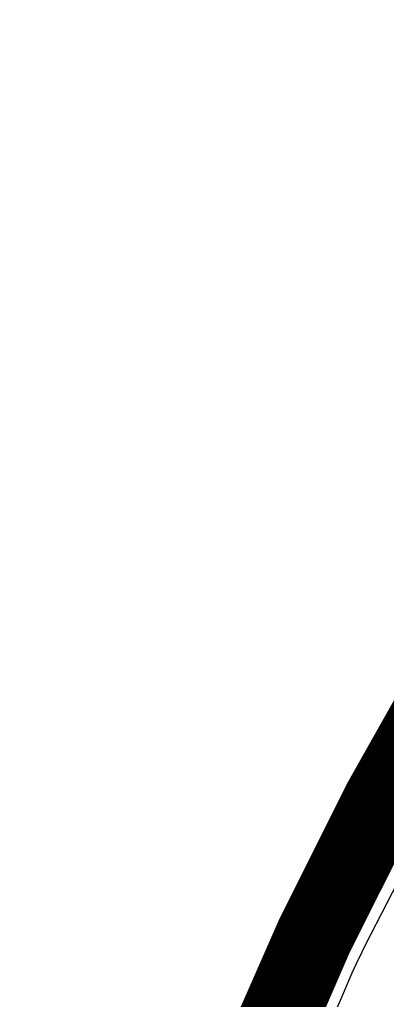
# Model space of a CAD drawing. Header units: inches. Extents: x -30 to 282, y -86 to 78.
# Drawn here: x -29.78 to -24.94, y -29.23 to -16.32 of the extents above; entities that cross this region are included whole.
import ezdxf

# ---------------------------------------------------------------- set-up
doc = ezdxf.new("R2010")
doc.units = ezdxf.units.IN
for name, color, linetype in [('Board Outline', 216, 'Continuous'), ('Bottom Layer', 5, 'Continuous'), ('GND 01', 76, 'Continuous'), ('GND 02', 16, 'Continuous'), ('PWR', 156, 'Continuous'), ('SIG 01', 90, 'Continuous'), ('Top Layer', 1, 'Continuous')]:
    doc.layers.add(name, color=color, linetype=linetype)

msp = doc.modelspace()

# ---------------------------------------------------------------- linework, layer by layer
at = {"layer": 'Board Outline', "const_width": 0.254}
msp.add_lwpolyline([(37.49466466, -16.44645174, -2.5025245443781), (-17.29285086, -16.44645174)], format="xyb", dxfattribs=at)
at = {"layer": 'Bottom Layer'}
for p, q in [((-25.5491996, -28.5360872), (-24.78858136, -27.01318956)), ((-26.3341612, -30.3244885), (-25.5491996, -28.5360872))]:
    msp.add_line(p, q, dxfattribs=at)
at = {"layer": 'GND 01'}
for p, q in [((-25.43869944, -28.5879032), (-24.56866308, -26.84592548)), ((-26.22122264, -30.37074698), (-25.43869944, -28.5879032))]:
    msp.add_line(p, q, dxfattribs=at)
at = {"layer": 'GND 01', "const_width": 1.016}
for points in [[(-25.01969342, -26.60654826), (-24.05196358, -24.88786996)], [(-25.90100484, -28.3711015), (-25.01969342, -26.60654826)], [(-26.69372868, -30.17718628), (-25.90100484, -28.3711015)]]:
    msp.add_lwpolyline(points, dxfattribs=at)
at = {"layer": 'GND 01', "const_width": 0.508}
for points in [[(-25.27369342, -26.60654826, 1), (-24.76569342, -26.60654826, 1)], [(-25.27369342, -26.60654826, 1), (-24.76569342, -26.60654826, 1)], [(-26.15500484, -28.3711015, 1), (-25.64700484, -28.3711015, 1)], [(-26.15500484, -28.3711015, 1), (-25.64700484, -28.3711015, 1)]]:
    msp.add_lwpolyline(points, format="xyb", close=True, dxfattribs=at)
at = {"layer": 'GND 02'}
for p, q in [((-25.43869944, -28.5879032), (-24.56866308, -26.84592548)), ((-26.22122264, -30.37074698), (-25.43869944, -28.5879032))]:
    msp.add_line(p, q, dxfattribs=at)
at = {"layer": 'GND 02', "const_width": 1.016}
for points in [[(-25.01969342, -26.60654826), (-24.05196358, -24.88786996)], [(-25.90100484, -28.3711015), (-25.01969342, -26.60654826)], [(-26.69372868, -30.17718628), (-25.90100484, -28.3711015)]]:
    msp.add_lwpolyline(points, dxfattribs=at)
at = {"layer": 'GND 02', "const_width": 0.508}
for points in [[(-25.27369342, -26.60654826, 1), (-24.76569342, -26.60654826, 1)], [(-25.27369342, -26.60654826, 1), (-24.76569342, -26.60654826, 1)], [(-26.15500484, -28.3711015, 1), (-25.64700484, -28.3711015, 1)], [(-26.15500484, -28.3711015, 1), (-25.64700484, -28.3711015, 1)]]:
    msp.add_lwpolyline(points, format="xyb", close=True, dxfattribs=at)
at = {"layer": 'PWR'}
for p, q in [((-25.5491996, -28.5360872), (-24.82462904, -27.08536112)), ((-26.3341612, -30.3244885), (-25.5491996, -28.5360872))]:
    msp.add_line(p, q, dxfattribs=at)
at = {"layer": 'SIG 01'}
for p, q in [((-25.2321441, -28.50250077999999), (-24.66020468, -27.3948017)), ((-25.31768368, -28.6834072), (-25.2321441, -28.50250077999999)), ((-25.40557276, -28.87072458), (-25.32018812, -28.68944732)), ((-25.32018812, -28.68944732), (-25.31768368, -28.6834072)), ((-25.88834548, -30.00085186), (-25.40557276, -28.87072458))]:
    msp.add_line(p, q, dxfattribs=at)
at = {"layer": 'SIG 01', "const_width": 0.2032}
for points in [[(-25.07217236, -27.57174572), (-24.81355464, -27.07087296)], [(-25.58003774, -28.55534802), (-25.07217236, -27.57174572)], [(-26.22603848, -30.06620352), (-25.58644108, -28.56895988)], [(-25.58010886, -28.55548518), (-25.58003774, -28.55534802)]]:
    msp.add_lwpolyline(points, dxfattribs=at)
at = {"layer": 'SIG 01', "const_width": 0.1016}
for points in [[(-25.12297236, -27.57174572, 1), (-25.02137236, -27.57174572, 1)], [(-25.12297236, -27.57174572, 1), (-25.02137236, -27.57174572, 1)], [(-25.63724108, -28.56895988, 1), (-25.53564108, -28.56895988, 1)], [(-25.63724108, -28.56895988, 1), (-25.53564108, -28.56895988, 1)], [(-25.63090885999999, -28.55548518, 1), (-25.52930886, -28.55548518, 1)], [(-25.63090885999999, -28.55548518, 1), (-25.52930886, -28.55548518, 1)], [(-25.63083774, -28.55534802, 1), (-25.52923774, -28.55534802, 1)], [(-25.63083774, -28.55534802, 1), (-25.52923774, -28.55534802, 1)]]:
    msp.add_lwpolyline(points, format="xyb", close=True, dxfattribs=at)
at = {"layer": 'SIG 01', "const_width": 0.2032}
msp.add_lwpolyline([(-25.58644108, -28.56895988, -0.0183228168762384), (-25.58010886, -28.55548518)], format="xyb", dxfattribs=at)
at = {"layer": 'Top Layer'}
for p, q in [((-25.5491996, -28.5360872), (-24.78858136, -27.01318956)), ((-26.3341612, -30.3244885), (-25.5491996, -28.5360872))]:
    msp.add_line(p, q, dxfattribs=at)

doc.saveas('drawing.dxf')
